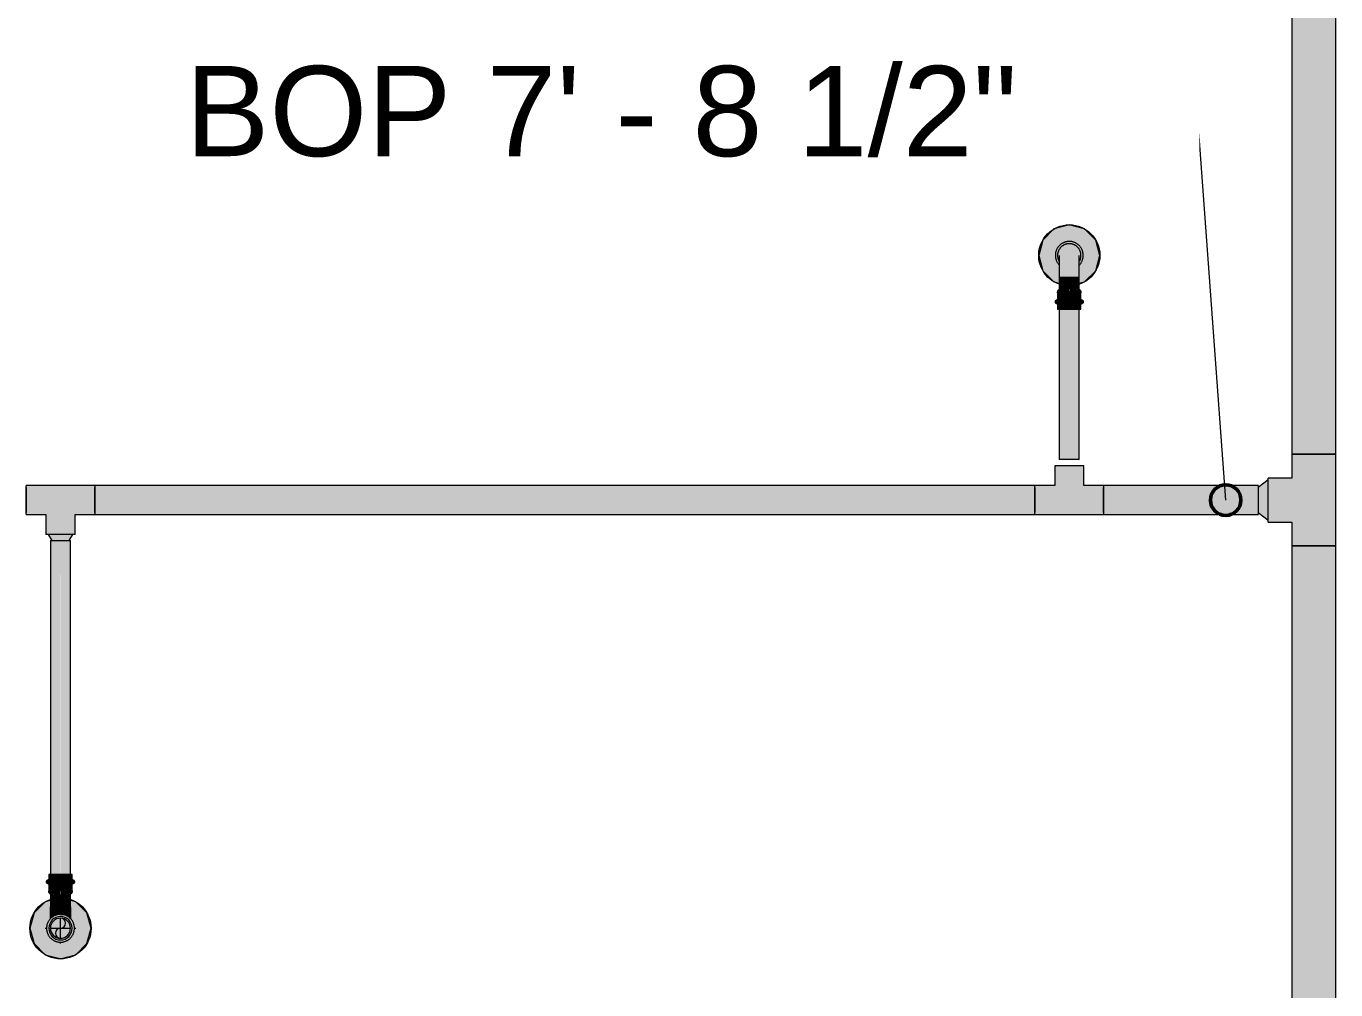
# Model space of a CAD drawing. Header units: inches. Extents: x -3385 to 41, y 7 to 1342.
# Drawn here: x -3092.1 to -3006.4, y 395.7 to 458.7 of the extents above; entities that cross this region are included whole.
import ezdxf

# ---------------------------------------------------------------- set-up
doc = ezdxf.new("R2010")
doc.units = ezdxf.units.IN
doc.header["$MEASUREMENT"] = 0
for name, color, linetype, lineweight in [('A-ANNO-NOTE', 131, 'Continuous', 9), ('G-ANNO-DIMS', 111, 'Continuous', 9), ('P-PIPE', 3, 'Continuous', 9), ('P-PIPE-CNTR', 3, 'Continuous', 9)]:
    doc.layers.add(name, color=color, linetype=linetype, lineweight=lineweight)
doc.styles.add('Arial', font='arial.ttf', dxfattribs={"height": 5.901198})

# ---------------------------------------------------------------- blocks, each defined once
blk = doc.blocks.new('Victaulic-VicPress316-Elbow 90-45deg Style P568_P571 - Standard-V33-LOWER PARKING')
at = {"layer": 'P-PIPE'}
for points in [[(-3090.584, 402.633), (-3089.818, 402.633), (-3089.818, 402.924), (-3090.584, 402.924), (-3090.682, 402.871), (-3090.729, 402.779), (-3090.667, 402.679), (-3090.651, 402.67)], [(-3090.528, 402.924), (-3089.818, 402.924), (-3089.818, 403.263), (-3090.584, 403.263), (-3090.571, 402.924)], [(-3089.163, 402.924), (-3089.051, 402.924), (-3089.051, 403.263), (-3089.818, 403.263), (-3089.818, 402.924), (-3089.193, 402.924)], [(-3089.163, 402.633), (-3089.051, 402.633), (-3088.958, 402.685), (-3088.906, 402.779), (-3088.969, 402.88), (-3089.051, 402.924), (-3089.818, 402.924), (-3089.818, 402.633), (-3089.199, 402.633)], [(-3089.983, 402.182), (-3089.818, 402.182), (-3089.818, 402.633), (-3090.584, 402.633), (-3090.571, 402.182), (-3090.02, 402.182)], [(-3090.475, 401.964), (-3090.447, 401.996), (-3090.341, 401.984), (-3090.278, 401.968), (-3090.24, 401.987), (-3090.042, 401.987), (-3089.932, 401.984), (-3089.818, 401.964), (-3089.818, 402.182), (-3090.584, 402.182), (-3090.571, 402.102), (-3090.476, 401.964)], [(-3089.932, 401.136), (-3089.818, 401.136), (-3089.831, 401.966), (-3089.992, 401.993), (-3090.173, 401.983), (-3090.248, 401.987), (-3090.287, 401.966), (-3090.391, 401.996), (-3090.463, 401.981), (-3090.475, 401.962), (-3090.463, 401.136), (-3089.988, 401.136)], [(-3089.818, 402.182), (-3089.051, 402.182), (-3089.065, 402.633), (-3089.818, 402.633)], [(-3089.16, 401.964), (-3089.099, 402.043), (-3089.063, 402.12), (-3089.063, 402.182), (-3089.818, 402.182), (-3089.805, 401.966), (-3089.643, 401.993), (-3089.462, 401.983), (-3089.387, 401.987), (-3089.348, 401.966), (-3089.225, 401.996), (-3089.175, 401.988), (-3089.161, 401.967)], [(-3089.462, 401.136), (-3089.16, 401.136), (-3089.172, 401.983), (-3089.184, 401.999), (-3089.305, 401.98), (-3089.357, 401.968), (-3089.387, 401.987), (-3089.584, 401.986), (-3089.659, 401.992), (-3089.818, 401.964), (-3089.818, 401.136), (-3089.489, 401.136)], [(-3090.475, 400.368), (-3090.394, 400.442), (-3090.146, 400.594), (-3089.963, 400.641), (-3089.818, 400.655), (-3089.818, 401.136), (-3090.475, 401.136), (-3090.475, 400.4)], [(-3089.16, 400.368), (-3089.17, 401.136), (-3089.818, 401.123), (-3089.818, 400.582), (-3089.466, 400.58), (-3089.198, 400.412), (-3089.17, 400.379)], [(-3089.818, 398.831), (-3089.818, 398.976), (-3090.36, 399.201), (-3090.584, 399.743), (-3090.36, 400.285), (-3089.818, 400.509), (-3089.818, 400.655), (-3089.985, 400.639), (-3090.146, 400.594), (-3090.436, 400.413), (-3090.597, 400.208), (-3090.667, 400.076), (-3090.711, 399.901), (-3090.729, 399.721), (-3090.677, 399.564), (-3090.667, 399.41), (-3090.547, 399.201), (-3090.436, 399.073), (-3090.146, 398.892), (-3089.985, 398.846)], [(-3089.818, 398.976), (-3089.818, 399.085), (-3090.282, 399.278), (-3090.475, 399.743), (-3090.282, 400.208), (-3089.818, 400.4), (-3089.818, 400.509), (-3090.36, 400.285), (-3090.584, 399.743), (-3090.36, 399.201)], [(-3089.489, 398.892), (-3089.199, 399.073), (-3089.038, 399.278), (-3088.969, 399.41), (-3088.924, 399.584), (-3088.906, 399.765), (-3088.958, 399.922), (-3088.969, 400.076), (-3089.088, 400.285), (-3089.199, 400.413), (-3089.489, 400.594), (-3089.818, 400.582), (-3089.818, 400.509), (-3089.276, 400.285), (-3089.051, 399.743), (-3089.276, 399.201), (-3089.818, 398.976), (-3089.818, 398.904)], [(-3089.818, 398.976), (-3089.276, 399.201), (-3089.051, 399.743), (-3089.276, 400.285), (-3089.818, 400.509), (-3089.818, 400.4), (-3089.353, 400.208), (-3089.16, 399.743), (-3089.353, 399.278), (-3089.818, 399.085)]]:
    blk.add_hatch(color=256, dxfattribs=at).paths.add_polyline_path(points, flags=0)
for p, q in [((-3090.584, 403.263), (-3090.584, 402.924)), ((-3089.818, 403.263), (-3090.584, 403.263)), ((-3090.584, 402.924), (-3089.818, 402.924)), ((-3089.051, 403.263), (-3089.818, 403.263)), ((-3089.818, 402.924), (-3089.051, 402.924)), ((-3089.051, 402.924), (-3089.051, 403.263)), ((-3090.584, 402.633), (-3090.584, 402.182)), ((-3090.584, 402.633), (-3089.818, 402.633)), ((-3090.475, 402.027), (-3090.475, 401.136)), ((-3089.818, 402.633), (-3089.051, 402.633)), ((-3089.16, 401.136), (-3089.16, 402.03)), ((-3089.051, 402.182), (-3089.051, 402.633)), ((-3090.474, 399.709), (-3090.475, 399.736))]:
    blk.add_line(p, q, dxfattribs=at)
at = {"layer": 'P-PIPE', "flags": 128}
for points in [[(-3090.584, 402.633), (-3090.59, 402.633), (-3090.596, 402.634), (-3090.601, 402.634), (-3090.607, 402.635), (-3090.613, 402.636), (-3090.619, 402.637), (-3090.624, 402.639), (-3090.63, 402.641), (-3090.635, 402.643), (-3090.641, 402.645), (-3090.646, 402.647), (-3090.651, 402.65), (-3090.656, 402.653), (-3090.661, 402.656), (-3090.666, 402.659), (-3090.671, 402.662), (-3090.676, 402.666), (-3090.68, 402.669), (-3090.684, 402.673), (-3090.688, 402.677), (-3090.692, 402.682), (-3090.696, 402.686), (-3090.7, 402.691), (-3090.703, 402.695), (-3090.707, 402.7), (-3090.71, 402.705), (-3090.712, 402.71), (-3090.715, 402.715), (-3090.717, 402.721), (-3090.72, 402.726), (-3090.722, 402.732), (-3090.723, 402.737), (-3090.725, 402.743), (-3090.726, 402.748), (-3090.727, 402.754), (-3090.728, 402.76), (-3090.729, 402.766), (-3090.729, 402.771), (-3090.73, 402.777), (-3090.73, 402.783), (-3090.729, 402.789), (-3090.729, 402.795), (-3090.728, 402.8), (-3090.727, 402.806), (-3090.726, 402.812), (-3090.724, 402.817), (-3090.723, 402.823), (-3090.721, 402.829), (-3090.719, 402.834), (-3090.716, 402.839), (-3090.714, 402.845), (-3090.711, 402.85), (-3090.708, 402.855), (-3090.705, 402.86), (-3090.702, 402.864), (-3090.698, 402.869), (-3090.694, 402.874), (-3090.691, 402.878), (-3090.687, 402.882), (-3090.682, 402.886), (-3090.678, 402.89), (-3090.673, 402.894), (-3090.669, 402.897), (-3090.664, 402.9), (-3090.659, 402.903), (-3090.654, 402.906), (-3090.649, 402.909), (-3090.644, 402.912), (-3090.638, 402.914), (-3090.633, 402.916), (-3090.627, 402.918), (-3090.622, 402.919), (-3090.616, 402.921), (-3090.61, 402.922), (-3090.605, 402.923), (-3090.599, 402.924), (-3090.593, 402.924), (-3090.587, 402.924), (-3090.584, 402.924)], [(-3089.818, 402.924), (-3089.848, 402.924), (-3089.879, 402.924), (-3089.909, 402.924), (-3089.94, 402.924), (-3089.97, 402.924), (-3090, 402.924), (-3090.029, 402.924), (-3090.059, 402.924), (-3090.088, 402.924), (-3090.116, 402.924), (-3090.144, 402.924), (-3090.172, 402.924), (-3090.198, 402.924), (-3090.225, 402.924), (-3090.25, 402.924), (-3090.275, 402.924), (-3090.3, 402.924), (-3090.323, 402.924), (-3090.346, 402.924), (-3090.367, 402.924), (-3090.388, 402.924), (-3090.408, 402.924), (-3090.427, 402.924), (-3090.445, 402.924), (-3090.463, 402.924), (-3090.479, 402.924), (-3090.494, 402.924), (-3090.507, 402.924), (-3090.52, 402.924), (-3090.532, 402.924), (-3090.543, 402.924), (-3090.552, 402.924), (-3090.56, 402.924), (-3090.567, 402.924), (-3090.573, 402.924), (-3090.578, 402.924), (-3090.581, 402.924), (-3090.583, 402.924), (-3090.584, 402.924), (-3090.584, 402.924)], [(-3090.584, 402.924), (-3090.583, 402.924), (-3090.582, 402.924), (-3090.579, 402.924), (-3090.574, 402.924), (-3090.569, 402.924), (-3090.562, 402.924), (-3090.554, 402.924), (-3090.545, 402.924)], [(-3089.051, 402.924), (-3089.052, 402.924), (-3089.054, 402.924), (-3089.057, 402.924), (-3089.061, 402.924), (-3089.066, 402.924), (-3089.073, 402.924), (-3089.081, 402.924), (-3089.09, 402.924), (-3089.1, 402.924), (-3089.112, 402.924), (-3089.124, 402.924), (-3089.138, 402.924), (-3089.152, 402.924), (-3089.168, 402.924), (-3089.185, 402.924), (-3089.203, 402.924), (-3089.222, 402.924), (-3089.241, 402.924), (-3089.262, 402.924), (-3089.284, 402.924), (-3089.306, 402.924), (-3089.329, 402.924), (-3089.353, 402.924), (-3089.378, 402.924), (-3089.403, 402.924), (-3089.43, 402.924), (-3089.456, 402.924), (-3089.484, 402.924), (-3089.511, 402.924), (-3089.54, 402.924), (-3089.569, 402.924), (-3089.598, 402.924), (-3089.627, 402.924), (-3089.657, 402.924), (-3089.687, 402.924), (-3089.718, 402.924), (-3089.748, 402.924), (-3089.779, 402.924), (-3089.809, 402.924), (-3089.818, 402.924)], [(-3089.093, 402.924), (-3089.083, 402.924), (-3089.075, 402.924), (-3089.068, 402.924), (-3089.062, 402.924), (-3089.058, 402.924), (-3089.054, 402.924), (-3089.052, 402.924), (-3089.051, 402.924), (-3089.051, 402.924)], [(-3089.051, 402.924), (-3089.045, 402.924), (-3089.039, 402.924), (-3089.034, 402.923), (-3089.028, 402.922), (-3089.022, 402.921), (-3089.016, 402.92), (-3089.011, 402.919), (-3089.005, 402.917), (-3089, 402.915), (-3088.994, 402.913), (-3088.989, 402.91), (-3088.984, 402.908), (-3088.979, 402.905), (-3088.974, 402.902), (-3088.969, 402.899), (-3088.964, 402.896), (-3088.96, 402.892), (-3088.955, 402.888), (-3088.951, 402.884), (-3088.947, 402.88), (-3088.943, 402.876), (-3088.939, 402.872), (-3088.935, 402.867), (-3088.932, 402.862), (-3088.929, 402.857), (-3088.926, 402.852), (-3088.923, 402.847), (-3088.92, 402.842), (-3088.918, 402.837), (-3088.915, 402.832), (-3088.913, 402.826), (-3088.912, 402.821), (-3088.91, 402.815), (-3088.909, 402.809), (-3088.908, 402.804), (-3088.907, 402.798), (-3088.906, 402.792), (-3088.906, 402.786), (-3088.906, 402.78), (-3088.906, 402.775), (-3088.906, 402.769), (-3088.906, 402.763), (-3088.907, 402.757), (-3088.908, 402.751), (-3088.909, 402.746), (-3088.911, 402.74), (-3088.912, 402.735), (-3088.914, 402.729), (-3088.916, 402.724), (-3088.919, 402.718), (-3088.921, 402.713), (-3088.924, 402.708), (-3088.927, 402.703), (-3088.93, 402.698), (-3088.933, 402.693), (-3088.937, 402.689), (-3088.941, 402.684), (-3088.945, 402.68), (-3088.949, 402.676), (-3088.953, 402.672), (-3088.957, 402.668), (-3088.962, 402.664), (-3088.966, 402.661), (-3088.971, 402.657), (-3088.976, 402.654), (-3088.981, 402.651), (-3088.986, 402.649), (-3088.992, 402.646), (-3088.997, 402.644), (-3089.002, 402.642), (-3089.008, 402.64), (-3089.013, 402.638), (-3089.019, 402.637), (-3089.025, 402.636), (-3089.031, 402.635), (-3089.036, 402.634), (-3089.042, 402.634), (-3089.048, 402.633), (-3089.051, 402.633)], [(-3090.543, 402.633), (-3090.552, 402.633), (-3090.56, 402.633), (-3090.567, 402.633), (-3090.573, 402.633), (-3090.578, 402.633), (-3090.581, 402.633), (-3090.583, 402.633), (-3090.584, 402.633), (-3090.584, 402.633)], [(-3090.584, 402.633), (-3090.583, 402.633), (-3090.582, 402.633), (-3090.579, 402.633), (-3090.574, 402.633), (-3090.569, 402.633), (-3090.562, 402.633), (-3090.554, 402.633), (-3090.545, 402.633), (-3090.535, 402.633), (-3090.524, 402.633), (-3090.511, 402.633), (-3090.497, 402.633), (-3090.483, 402.633), (-3090.467, 402.633), (-3090.45, 402.633), (-3090.432, 402.633), (-3090.414, 402.633), (-3090.394, 402.633), (-3090.373, 402.633), (-3090.352, 402.633), (-3090.329, 402.633), (-3090.306, 402.633), (-3090.282, 402.633), (-3090.257, 402.633), (-3090.232, 402.633), (-3090.206, 402.633), (-3090.179, 402.633), (-3090.152, 402.633), (-3090.124, 402.633), (-3090.095, 402.633), (-3090.067, 402.633), (-3090.037, 402.633), (-3090.008, 402.633), (-3089.978, 402.633), (-3089.948, 402.633), (-3089.918, 402.633), (-3089.887, 402.633), (-3089.856, 402.633), (-3089.826, 402.633), (-3089.818, 402.633)], [(-3090.475, 401.964), (-3090.484, 401.971), (-3090.492, 401.978), (-3090.5, 401.985), (-3090.508, 401.993), (-3090.515, 402.001), (-3090.522, 402.009), (-3090.529, 402.017), (-3090.535, 402.026), (-3090.541, 402.035), (-3090.547, 402.045), (-3090.552, 402.054), (-3090.557, 402.064), (-3090.562, 402.074), (-3090.566, 402.084), (-3090.57, 402.094), (-3090.573, 402.105), (-3090.576, 402.115), (-3090.578, 402.126), (-3090.58, 402.136), (-3090.582, 402.147), (-3090.583, 402.158), (-3090.584, 402.169), (-3090.584, 402.18), (-3090.584, 402.182)], [(-3089.818, 402.633), (-3089.787, 402.633), (-3089.756, 402.633), (-3089.726, 402.633), (-3089.695, 402.633), (-3089.665, 402.633), (-3089.635, 402.633), (-3089.606, 402.633), (-3089.576, 402.633), (-3089.548, 402.633), (-3089.519, 402.633), (-3089.491, 402.633), (-3089.464, 402.633), (-3089.437, 402.633), (-3089.41, 402.633), (-3089.385, 402.633), (-3089.36, 402.633), (-3089.336, 402.633), (-3089.312, 402.633), (-3089.29, 402.633), (-3089.268, 402.633), (-3089.247, 402.633), (-3089.227, 402.633), (-3089.208, 402.633), (-3089.19, 402.633), (-3089.173, 402.633), (-3089.157, 402.633), (-3089.142, 402.633), (-3089.128, 402.633), (-3089.115, 402.633), (-3089.103, 402.633), (-3089.093, 402.633), (-3089.083, 402.633), (-3089.075, 402.633), (-3089.068, 402.633), (-3089.062, 402.633), (-3089.058, 402.633), (-3089.054, 402.633), (-3089.052, 402.633), (-3089.051, 402.633), (-3089.051, 402.633)], [(-3089.051, 402.182), (-3089.051, 402.171), (-3089.052, 402.16), (-3089.053, 402.149), (-3089.055, 402.138), (-3089.057, 402.128), (-3089.059, 402.117), (-3089.062, 402.106), (-3089.065, 402.096), (-3089.069, 402.086), (-3089.073, 402.076), (-3089.077, 402.066), (-3089.082, 402.056), (-3089.087, 402.046), (-3089.093, 402.037), (-3089.099, 402.028), (-3089.105, 402.019), (-3089.112, 402.01), (-3089.119, 402.002), (-3089.126, 401.994), (-3089.134, 401.986), (-3089.142, 401.979), (-3089.15, 401.972), (-3089.158, 401.965), (-3089.16, 401.964)], [(-3089.051, 402.633), (-3089.052, 402.633), (-3089.054, 402.633), (-3089.057, 402.633), (-3089.061, 402.633), (-3089.066, 402.633), (-3089.073, 402.633), (-3089.081, 402.633), (-3089.09, 402.633)], [(-3090.475, 400.368), (-3090.475, 400.383), (-3090.475, 400.431), (-3090.475, 400.479), (-3090.475, 400.529), (-3090.475, 400.58), (-3090.475, 400.631), (-3090.475, 400.683), (-3090.475, 400.736), (-3090.475, 400.79), (-3090.475, 400.844), (-3090.475, 400.899), (-3090.475, 400.954), (-3090.475, 401.009), (-3090.475, 401.065), (-3090.475, 401.121), (-3090.475, 401.136)], [(-3089.16, 401.136), (-3089.16, 401.08), (-3089.16, 401.024), (-3089.16, 400.969), (-3089.16, 400.914), (-3089.16, 400.859), (-3089.16, 400.805), (-3089.16, 400.751), (-3089.16, 400.698), (-3089.16, 400.645), (-3089.16, 400.593), (-3089.16, 400.542), (-3089.16, 400.493), (-3089.16, 400.444), (-3089.16, 400.396), (-3089.16, 400.368)], [(-3089.818, 400.655), (-3089.854, 400.654), (-3089.89, 400.652), (-3089.927, 400.648), (-3089.963, 400.643), (-3089.999, 400.637), (-3090.034, 400.629), (-3090.07, 400.619), (-3090.104, 400.609), (-3090.139, 400.596), (-3090.173, 400.583), (-3090.206, 400.568), (-3090.239, 400.552), (-3090.271, 400.534), (-3090.302, 400.515), (-3090.333, 400.496), (-3090.362, 400.474), (-3090.391, 400.452), (-3090.419, 400.428), (-3090.446, 400.404), (-3090.472, 400.378), (-3090.497, 400.352), (-3090.52, 400.324), (-3090.543, 400.295), (-3090.565, 400.266), (-3090.585, 400.236), (-3090.604, 400.204), (-3090.622, 400.173), (-3090.638, 400.14), (-3090.654, 400.107), (-3090.668, 400.073), (-3090.68, 400.039), (-3090.691, 400.004), (-3090.701, 399.969), (-3090.709, 399.934), (-3090.716, 399.898), (-3090.722, 399.862), (-3090.726, 399.825), (-3090.728, 399.789), (-3090.73, 399.753), (-3090.729, 399.716), (-3090.727, 399.68), (-3090.724, 399.643), (-3090.719, 399.607), (-3090.713, 399.571), (-3090.706, 399.536), (-3090.697, 399.5), (-3090.686, 399.465), (-3090.675, 399.431), (-3090.661, 399.397), (-3090.647, 399.363), (-3090.631, 399.33), (-3090.614, 399.298), (-3090.595, 399.267), (-3090.576, 399.236), (-3090.555, 399.206), (-3090.533, 399.177), (-3090.51, 399.149), (-3090.485, 399.122), (-3090.46, 399.095), (-3090.434, 399.07), (-3090.406, 399.046), (-3090.378, 399.023), (-3090.349, 399.001), (-3090.319, 398.981), (-3090.288, 398.961), (-3090.256, 398.943), (-3090.224, 398.926), (-3090.191, 398.911), (-3090.157, 398.896), (-3090.123, 398.883), (-3090.088, 398.872), (-3090.053, 398.862), (-3090.018, 398.853), (-3089.982, 398.846), (-3089.946, 398.84), (-3089.91, 398.836), (-3089.874, 398.833), (-3089.837, 398.831), (-3089.818, 398.831)], [(-3089.818, 398.831), (-3089.781, 398.832), (-3089.745, 398.834), (-3089.708, 398.837), (-3089.672, 398.842), (-3089.636, 398.849), (-3089.601, 398.857), (-3089.566, 398.866), (-3089.531, 398.877), (-3089.496, 398.889), (-3089.462, 398.903), (-3089.429, 398.918), (-3089.396, 398.934), (-3089.364, 398.951), (-3089.333, 398.97), (-3089.303, 398.99), (-3089.273, 399.011), (-3089.244, 399.034), (-3089.216, 399.057), (-3089.189, 399.082), (-3089.163, 399.107), (-3089.138, 399.134), (-3089.115, 399.162), (-3089.092, 399.19), (-3089.07, 399.22), (-3089.05, 399.25), (-3089.031, 399.281), (-3089.013, 399.313), (-3088.997, 399.345), (-3088.981, 399.379), (-3088.968, 399.412), (-3088.955, 399.447), (-3088.944, 399.481), (-3088.934, 399.516), (-3088.926, 399.552), (-3088.919, 399.588), (-3088.913, 399.624), (-3088.909, 399.66), (-3088.907, 399.696), (-3088.906, 399.733), (-3088.906, 399.769), (-3088.908, 399.806), (-3088.911, 399.842), (-3088.916, 399.878), (-3088.922, 399.914), (-3088.929, 399.95), (-3088.938, 399.985), (-3088.949, 400.02), (-3088.961, 400.055), (-3088.974, 400.089), (-3088.988, 400.122), (-3089.004, 400.155), (-3089.021, 400.187), (-3089.04, 400.219), (-3089.059, 400.25), (-3089.08, 400.28), (-3089.102, 400.309), (-3089.125, 400.337), (-3089.15, 400.364), (-3089.175, 400.39), (-3089.202, 400.415), (-3089.229, 400.439), (-3089.257, 400.462), (-3089.286, 400.484), (-3089.317, 400.505), (-3089.347, 400.524), (-3089.379, 400.542), (-3089.411, 400.559), (-3089.444, 400.575), (-3089.478, 400.589), (-3089.512, 400.602), (-3089.547, 400.614), (-3089.582, 400.624), (-3089.617, 400.633), (-3089.653, 400.64), (-3089.689, 400.646), (-3089.725, 400.65), (-3089.761, 400.653), (-3089.798, 400.655), (-3089.818, 400.655)], [(-3090.475, 399.743), (-3090.475, 399.744), (-3090.475, 399.747), (-3090.475, 399.753)], [(-3089.16, 399.749), (-3089.16, 399.745), (-3089.16, 399.743), (-3089.16, 399.743)]]:
    blk.add_lwpolyline(points, dxfattribs=at)
at = {"layer": 'P-PIPE'}
for radius, start, end in [(0.767, 90, 270), (0.658, 90, 270), (0.766, 270, 90), (0.657, 270, 90)]:
    blk.add_arc((-3089.818, 399.743), radius, start, end, dxfattribs=at)
blk = doc.blocks.new('Victaulic-VicPress316-Elbow 90-45deg Style P568_P571 - Standard-1236500-LOWER PARKING')
at = {"layer": 'P-PIPE'}
for points in [[(-3024.475, 443.118), (-3024.475, 443.369), (-3024.498, 443.41), (-3024.565, 443.627), (-3024.584, 443.743), (-3024.491, 444.091), (-3024.36, 444.285), (-3024.173, 444.408), (-3024.108, 444.439), (-3023.934, 444.483), (-3023.854, 444.494), (-3023.818, 444.509), (-3023.818, 444.655), (-3023.985, 444.639), (-3024.146, 444.594), (-3024.436, 444.413), (-3024.571, 444.257), (-3024.667, 444.076), (-3024.677, 443.922), (-3024.727, 443.743), (-3024.711, 443.584), (-3024.667, 443.41), (-3024.571, 443.228)], [(-3024.475, 443.369), (-3024.463, 443.863), (-3024.409, 444.024), (-3024.342, 444.136), (-3024.262, 444.224), (-3024.211, 444.267), (-3024.112, 444.328), (-3023.974, 444.379), (-3023.932, 444.39), (-3023.818, 444.4), (-3023.818, 444.509), (-3023.865, 444.49), (-3023.983, 444.478), (-3024.173, 444.408), (-3024.364, 444.278), (-3024.491, 444.091), (-3024.54, 443.962), (-3024.584, 443.743), (-3024.539, 443.52), (-3024.492, 443.393)], [(-3023.932, 442.35), (-3023.818, 442.35), (-3023.818, 444.4), (-3023.932, 444.39), (-3024.042, 444.361), (-3024.211, 444.267), (-3024.24, 444.246), (-3024.321, 444.165), (-3024.387, 444.072), (-3024.45, 443.914), (-3024.465, 443.857), (-3024.475, 443.421), (-3024.465, 442.35), (-3024.042, 442.35)], [(-3023.16, 443.118), (-3023.065, 443.228), (-3022.969, 443.41), (-3022.958, 443.564), (-3022.908, 443.743), (-3022.924, 443.901), (-3022.969, 444.076), (-3023.065, 444.257), (-3023.199, 444.413), (-3023.489, 444.594), (-3023.818, 444.582), (-3023.818, 444.509), (-3023.77, 444.49), (-3023.641, 444.475), (-3023.449, 444.4), (-3023.276, 444.285), (-3023.137, 444.076), (-3023.07, 443.859), (-3023.051, 443.743), (-3023.16, 443.283), (-3023.16, 443.135)], [(-3023.16, 443.37), (-3023.144, 443.395), (-3023.095, 443.524), (-3023.051, 443.743), (-3023.096, 443.965), (-3023.144, 444.093), (-3023.307, 444.308), (-3023.462, 444.408), (-3023.501, 444.431), (-3023.652, 444.478), (-3023.781, 444.494), (-3023.818, 444.494), (-3023.818, 444.4), (-3023.658, 444.378), (-3023.523, 444.328), (-3023.456, 444.289), (-3023.35, 444.202), (-3023.276, 444.111), (-3023.224, 444.019), (-3023.178, 443.888), (-3023.17, 443.857), (-3023.16, 443.395)], [(-3023.2, 442.35), (-3023.16, 442.35), (-3023.17, 443.857), (-3023.2, 443.968), (-3023.248, 444.072), (-3023.314, 444.165), (-3023.395, 444.246), (-3023.489, 444.312), (-3023.593, 444.361), (-3023.703, 444.39), (-3023.818, 444.39), (-3023.818, 442.35), (-3023.248, 442.35)], [(-3024.451, 441.487), (-3024.331, 441.505), (-3024.278, 441.517), (-3024.248, 441.498), (-3024.052, 441.499), (-3023.976, 441.494), (-3023.818, 441.522), (-3023.818, 442.35), (-3024.475, 442.35), (-3024.463, 441.503), (-3024.454, 441.487)], [(-3023.244, 441.49), (-3023.172, 441.504), (-3023.16, 441.522), (-3023.172, 442.35), (-3023.818, 442.35), (-3023.805, 441.519), (-3023.643, 441.493), (-3023.462, 441.503), (-3023.387, 441.498), (-3023.337, 441.516), (-3023.248, 441.49)], [(-3024.36, 440.852), (-3023.818, 440.852), (-3023.818, 441.304), (-3024.584, 441.304), (-3024.571, 440.852), (-3024.416, 440.852)], [(-3024.063, 441.304), (-3023.818, 441.304), (-3023.831, 441.519), (-3023.992, 441.493), (-3024.173, 441.503), (-3024.248, 441.498), (-3024.287, 441.52), (-3024.41, 441.49), (-3024.46, 441.498), (-3024.476, 441.521), (-3024.536, 441.443), (-3024.572, 441.366), (-3024.572, 441.304), (-3024.089, 441.304)], [(-3023.615, 441.304), (-3023.051, 441.304), (-3023.065, 441.383), (-3023.161, 441.519), (-3023.2, 441.49), (-3023.294, 441.502), (-3023.357, 441.517), (-3023.395, 441.499), (-3023.593, 441.498), (-3023.703, 441.502), (-3023.818, 441.522), (-3023.818, 441.304), (-3023.652, 441.304)], [(-3023.163, 440.852), (-3023.051, 440.852), (-3023.065, 441.304), (-3023.818, 441.304), (-3023.818, 440.852), (-3023.193, 440.852)], [(-3023.952, 440.561), (-3023.818, 440.561), (-3023.818, 440.852), (-3024.584, 440.852), (-3024.677, 440.8), (-3024.729, 440.707), (-3024.667, 440.606), (-3024.584, 440.561), (-3023.953, 440.561)], [(-3024.146, 440.223), (-3023.818, 440.223), (-3023.818, 440.561), (-3024.584, 440.561), (-3024.584, 440.223), (-3024.224, 440.223)], [(-3023.346, 440.561), (-3023.051, 440.561), (-3022.953, 440.615), (-3022.906, 440.707), (-3022.969, 440.806), (-3023.051, 440.852), (-3023.818, 440.852), (-3023.818, 440.561), (-3023.366, 440.561)], [(-3023.489, 440.223), (-3023.051, 440.223), (-3023.065, 440.561), (-3023.818, 440.561), (-3023.818, 440.223), (-3023.547, 440.223)]]:
    blk.add_hatch(color=256, dxfattribs=at).paths.add_polyline_path(points, flags=0)
for p, q in [((-3024.475, 442.35), (-3024.475, 441.456)), ((-3023.16, 441.459), (-3023.16, 442.35)), ((-3024.584, 441.304), (-3024.584, 440.852)), ((-3023.051, 440.852), (-3023.051, 441.304)), ((-3023.818, 440.852), (-3024.584, 440.852)), ((-3024.584, 440.561), (-3024.584, 440.223)), ((-3023.818, 440.561), (-3024.584, 440.561)), ((-3023.051, 440.852), (-3023.818, 440.852)), ((-3023.051, 440.561), (-3023.818, 440.561)), ((-3023.051, 440.223), (-3023.051, 440.561)), ((-3024.584, 440.223), (-3023.818, 440.223)), ((-3023.818, 440.223), (-3023.051, 440.223))]:
    blk.add_line(p, q, dxfattribs=at)
at = {"layer": 'P-PIPE', "flags": 128}
for points in [[(-3023.818, 444.655), (-3023.854, 444.654), (-3023.89, 444.652), (-3023.927, 444.648), (-3023.963, 444.643), (-3023.999, 444.637), (-3024.034, 444.629), (-3024.07, 444.619), (-3024.104, 444.609), (-3024.139, 444.596), (-3024.173, 444.583), (-3024.206, 444.568), (-3024.239, 444.552), (-3024.271, 444.534), (-3024.302, 444.515), (-3024.333, 444.496), (-3024.362, 444.474), (-3024.391, 444.452), (-3024.419, 444.428), (-3024.446, 444.404), (-3024.472, 444.378), (-3024.497, 444.352), (-3024.52, 444.324), (-3024.543, 444.295), (-3024.565, 444.266), (-3024.585, 444.236), (-3024.604, 444.204), (-3024.622, 444.173), (-3024.638, 444.14), (-3024.654, 444.107), (-3024.668, 444.073), (-3024.68, 444.039), (-3024.691, 444.004), (-3024.701, 443.969), (-3024.709, 443.934), (-3024.716, 443.898), (-3024.722, 443.862), (-3024.726, 443.825), (-3024.728, 443.789), (-3024.73, 443.753), (-3024.729, 443.716), (-3024.727, 443.68), (-3024.724, 443.643), (-3024.719, 443.607), (-3024.713, 443.571), (-3024.706, 443.536), (-3024.697, 443.5), (-3024.686, 443.465), (-3024.675, 443.431), (-3024.661, 443.397), (-3024.647, 443.363), (-3024.631, 443.33), (-3024.614, 443.298), (-3024.595, 443.267), (-3024.576, 443.236), (-3024.555, 443.206), (-3024.533, 443.177), (-3024.51, 443.149), (-3024.485, 443.122)], [(-3023.818, 444.509), (-3023.848, 444.509), (-3023.879, 444.507), (-3023.909, 444.504), (-3023.94, 444.5), (-3023.97, 444.494), (-3024, 444.487), (-3024.029, 444.479), (-3024.059, 444.47), (-3024.088, 444.46), (-3024.116, 444.449), (-3024.144, 444.436), (-3024.172, 444.423), (-3024.198, 444.408), (-3024.225, 444.392), (-3024.25, 444.375), (-3024.275, 444.358), (-3024.3, 444.339), (-3024.323, 444.319), (-3024.346, 444.298), (-3024.367, 444.277), (-3024.388, 444.254), (-3024.408, 444.231), (-3024.427, 444.207), (-3024.445, 444.182), (-3024.463, 444.157), (-3024.479, 444.131), (-3024.494, 444.104), (-3024.507, 444.077), (-3024.52, 444.049), (-3024.532, 444.021), (-3024.543, 443.992), (-3024.552, 443.963), (-3024.56, 443.933), (-3024.567, 443.903), (-3024.573, 443.873), (-3024.578, 443.843), (-3024.581, 443.812), (-3024.583, 443.782), (-3024.584, 443.751), (-3024.584, 443.72), (-3024.582, 443.69), (-3024.58, 443.659), (-3024.576, 443.629), (-3024.57, 443.599), (-3024.564, 443.569), (-3024.556, 443.539), (-3024.548, 443.51), (-3024.538, 443.481), (-3024.527, 443.452), (-3024.515, 443.424), (-3024.501, 443.396), (-3024.487, 443.369), (-3024.475, 443.349)], [(-3023.16, 443.111), (-3023.138, 443.134), (-3023.115, 443.162), (-3023.092, 443.19), (-3023.07, 443.22), (-3023.05, 443.25), (-3023.031, 443.281), (-3023.013, 443.313), (-3022.997, 443.345), (-3022.981, 443.379), (-3022.968, 443.412), (-3022.955, 443.447), (-3022.944, 443.481), (-3022.934, 443.516), (-3022.926, 443.552), (-3022.919, 443.588), (-3022.913, 443.624), (-3022.909, 443.66), (-3022.907, 443.696), (-3022.906, 443.733), (-3022.906, 443.769), (-3022.908, 443.806), (-3022.911, 443.842), (-3022.916, 443.878), (-3022.922, 443.914), (-3022.929, 443.95), (-3022.938, 443.985), (-3022.949, 444.02), (-3022.961, 444.055), (-3022.974, 444.089), (-3022.988, 444.122), (-3023.004, 444.155), (-3023.021, 444.187), (-3023.04, 444.219), (-3023.059, 444.25), (-3023.08, 444.28), (-3023.102, 444.309), (-3023.125, 444.337), (-3023.15, 444.364), (-3023.175, 444.39), (-3023.202, 444.415), (-3023.229, 444.439), (-3023.257, 444.462), (-3023.286, 444.484), (-3023.317, 444.505), (-3023.347, 444.524), (-3023.379, 444.542), (-3023.411, 444.559), (-3023.444, 444.575), (-3023.478, 444.589), (-3023.512, 444.602), (-3023.547, 444.614), (-3023.582, 444.624), (-3023.617, 444.633), (-3023.653, 444.64), (-3023.689, 444.646), (-3023.725, 444.65), (-3023.761, 444.653), (-3023.798, 444.655), (-3023.818, 444.655)], [(-3023.157, 443.355), (-3023.142, 443.382), (-3023.128, 443.409), (-3023.115, 443.437), (-3023.103, 443.465), (-3023.093, 443.494), (-3023.083, 443.523), (-3023.075, 443.553), (-3023.068, 443.582), (-3023.062, 443.613), (-3023.058, 443.643), (-3023.054, 443.673), (-3023.052, 443.704), (-3023.051, 443.735), (-3023.051, 443.765), (-3023.053, 443.796), (-3023.056, 443.826), (-3023.06, 443.857), (-3023.065, 443.887), (-3023.071, 443.917), (-3023.079, 443.947), (-3023.087, 443.976), (-3023.097, 444.005), (-3023.108, 444.034), (-3023.121, 444.062), (-3023.134, 444.089), (-3023.148, 444.116), (-3023.164, 444.143), (-3023.18, 444.169), (-3023.198, 444.194), (-3023.216, 444.218), (-3023.236, 444.242), (-3023.256, 444.265), (-3023.278, 444.287), (-3023.3, 444.308), (-3023.323, 444.328), (-3023.347, 444.348), (-3023.371, 444.366), (-3023.396, 444.383), (-3023.422, 444.4), (-3023.449, 444.415), (-3023.476, 444.429), (-3023.504, 444.442), (-3023.532, 444.454), (-3023.561, 444.465), (-3023.59, 444.475), (-3023.619, 444.483), (-3023.649, 444.491), (-3023.679, 444.497), (-3023.709, 444.502), (-3023.74, 444.505), (-3023.77, 444.508), (-3023.801, 444.509), (-3023.818, 444.509)], [(-3024.475, 443.743), (-3024.475, 443.742), (-3024.475, 443.738), (-3024.475, 443.733), (-3024.475, 443.725), (-3024.475, 443.715), (-3024.475, 443.703), (-3024.475, 443.689), (-3024.475, 443.672), (-3024.475, 443.654), (-3024.475, 443.633), (-3024.475, 443.61), (-3024.475, 443.585), (-3024.475, 443.559), (-3024.475, 443.53), (-3024.475, 443.499), (-3024.475, 443.467), (-3024.475, 443.433), (-3024.475, 443.397), (-3024.475, 443.359), (-3024.475, 443.32), (-3024.475, 443.28), (-3024.475, 443.237), (-3024.475, 443.194), (-3024.475, 443.149), (-3024.475, 443.102), (-3024.475, 443.055), (-3024.475, 443.006), (-3024.475, 442.957), (-3024.475, 442.906), (-3024.475, 442.855), (-3024.475, 442.802), (-3024.475, 442.749), (-3024.475, 442.696), (-3024.475, 442.641), (-3024.475, 442.587), (-3024.475, 442.531), (-3024.475, 442.476), (-3024.475, 442.421), (-3024.475, 442.365), (-3024.475, 442.35)], [(-3023.16, 442.35), (-3023.16, 442.406), (-3023.16, 442.461), (-3023.16, 442.517), (-3023.16, 442.572), (-3023.16, 442.627), (-3023.16, 442.681), (-3023.16, 442.735), (-3023.16, 442.788), (-3023.16, 442.841), (-3023.16, 442.892), (-3023.16, 442.943), (-3023.16, 442.993), (-3023.16, 443.042), (-3023.16, 443.09), (-3023.16, 443.136), (-3023.16, 443.182), (-3023.16, 443.226), (-3023.16, 443.268), (-3023.16, 443.309), (-3023.16, 443.349), (-3023.16, 443.387), (-3023.16, 443.423), (-3023.16, 443.458), (-3023.16, 443.491), (-3023.16, 443.522), (-3023.16, 443.551), (-3023.16, 443.578), (-3023.16, 443.604), (-3023.16, 443.627), (-3023.16, 443.648), (-3023.16, 443.667), (-3023.16, 443.684), (-3023.16, 443.699), (-3023.16, 443.712), (-3023.16, 443.723), (-3023.16, 443.731), (-3023.16, 443.737), (-3023.16, 443.741), (-3023.16, 443.743), (-3023.16, 443.743)], [(-3024.584, 441.304), (-3024.584, 441.315), (-3024.583, 441.326), (-3024.582, 441.336), (-3024.581, 441.347), (-3024.579, 441.358), (-3024.576, 441.369), (-3024.573, 441.379), (-3024.57, 441.39), (-3024.567, 441.4), (-3024.563, 441.41), (-3024.558, 441.42), (-3024.553, 441.43), (-3024.548, 441.439), (-3024.542, 441.449), (-3024.536, 441.458), (-3024.53, 441.467), (-3024.523, 441.475), (-3024.516, 441.483), (-3024.509, 441.492), (-3024.501, 441.499), (-3024.493, 441.507), (-3024.485, 441.514), (-3024.477, 441.521), (-3024.475, 441.522)], [(-3023.16, 441.522), (-3023.151, 441.515), (-3023.143, 441.508), (-3023.135, 441.501), (-3023.127, 441.493), (-3023.12, 441.485), (-3023.113, 441.477), (-3023.106, 441.468), (-3023.1, 441.459), (-3023.094, 441.45), (-3023.088, 441.441), (-3023.083, 441.431), (-3023.078, 441.422), (-3023.073, 441.412), (-3023.069, 441.402), (-3023.066, 441.391), (-3023.062, 441.381), (-3023.059, 441.371), (-3023.057, 441.36), (-3023.055, 441.349), (-3023.053, 441.338), (-3023.052, 441.328), (-3023.051, 441.317), (-3023.051, 441.306), (-3023.051, 441.304)], [(-3024.584, 440.561), (-3024.59, 440.561), (-3024.596, 440.562), (-3024.601, 440.562), (-3024.607, 440.563), (-3024.613, 440.564), (-3024.619, 440.565), (-3024.624, 440.567), (-3024.63, 440.569), (-3024.635, 440.571), (-3024.641, 440.573), (-3024.646, 440.575), (-3024.651, 440.578), (-3024.656, 440.581), (-3024.661, 440.584), (-3024.666, 440.587), (-3024.671, 440.59), (-3024.676, 440.594), (-3024.68, 440.597), (-3024.684, 440.601), (-3024.688, 440.605), (-3024.692, 440.61), (-3024.696, 440.614), (-3024.7, 440.619), (-3024.703, 440.623), (-3024.707, 440.628), (-3024.71, 440.633), (-3024.712, 440.638), (-3024.715, 440.643), (-3024.717, 440.649), (-3024.72, 440.654), (-3024.722, 440.66), (-3024.723, 440.665), (-3024.725, 440.671), (-3024.726, 440.676), (-3024.727, 440.682), (-3024.728, 440.688), (-3024.729, 440.694), (-3024.729, 440.699), (-3024.73, 440.705), (-3024.73, 440.711), (-3024.729, 440.717), (-3024.729, 440.723), (-3024.728, 440.728), (-3024.727, 440.734), (-3024.726, 440.74), (-3024.724, 440.745), (-3024.723, 440.751), (-3024.721, 440.757), (-3024.719, 440.762), (-3024.716, 440.767), (-3024.714, 440.773), (-3024.711, 440.778), (-3024.708, 440.783), (-3024.705, 440.788), (-3024.702, 440.792), (-3024.698, 440.797), (-3024.694, 440.802), (-3024.691, 440.806), (-3024.687, 440.81), (-3024.682, 440.814), (-3024.678, 440.818), (-3024.673, 440.822), (-3024.669, 440.825), (-3024.664, 440.828), (-3024.659, 440.831), (-3024.654, 440.834), (-3024.649, 440.837), (-3024.644, 440.84), (-3024.638, 440.842), (-3024.633, 440.844), (-3024.627, 440.846), (-3024.622, 440.847), (-3024.616, 440.849), (-3024.61, 440.85), (-3024.605, 440.851), (-3024.599, 440.852), (-3024.593, 440.852), (-3024.587, 440.852), (-3024.584, 440.852)], [(-3023.818, 440.852), (-3023.848, 440.852), (-3023.879, 440.852), (-3023.909, 440.852), (-3023.94, 440.852), (-3023.97, 440.852), (-3024, 440.852), (-3024.029, 440.852), (-3024.059, 440.852), (-3024.088, 440.852), (-3024.116, 440.852), (-3024.144, 440.852), (-3024.172, 440.852), (-3024.198, 440.852), (-3024.225, 440.852), (-3024.25, 440.852), (-3024.275, 440.852), (-3024.3, 440.852), (-3024.323, 440.852), (-3024.346, 440.852), (-3024.367, 440.852), (-3024.388, 440.852), (-3024.408, 440.852), (-3024.427, 440.852), (-3024.445, 440.852), (-3024.463, 440.852), (-3024.479, 440.852), (-3024.494, 440.852), (-3024.507, 440.852), (-3024.52, 440.852), (-3024.532, 440.852), (-3024.543, 440.852), (-3024.552, 440.852), (-3024.56, 440.852), (-3024.567, 440.852), (-3024.573, 440.852), (-3024.578, 440.852), (-3024.581, 440.852), (-3024.583, 440.852), (-3024.584, 440.852), (-3024.584, 440.852)], [(-3024.584, 440.852), (-3024.583, 440.852), (-3024.582, 440.852), (-3024.579, 440.852), (-3024.574, 440.852), (-3024.569, 440.852), (-3024.562, 440.852), (-3024.554, 440.852), (-3024.545, 440.852)], [(-3024.543, 440.561), (-3024.552, 440.561), (-3024.56, 440.561), (-3024.567, 440.561), (-3024.573, 440.561), (-3024.578, 440.561), (-3024.581, 440.561), (-3024.583, 440.561), (-3024.584, 440.561), (-3024.584, 440.561)], [(-3024.584, 440.561), (-3024.583, 440.561), (-3024.582, 440.561), (-3024.579, 440.561), (-3024.574, 440.561), (-3024.569, 440.561), (-3024.562, 440.561), (-3024.554, 440.561), (-3024.545, 440.561), (-3024.535, 440.561), (-3024.524, 440.561), (-3024.511, 440.561), (-3024.497, 440.561), (-3024.483, 440.561), (-3024.467, 440.561), (-3024.45, 440.561), (-3024.432, 440.561), (-3024.414, 440.561), (-3024.394, 440.561), (-3024.373, 440.561), (-3024.352, 440.561), (-3024.329, 440.561), (-3024.306, 440.561), (-3024.282, 440.561), (-3024.257, 440.561), (-3024.232, 440.561), (-3024.206, 440.561), (-3024.179, 440.561), (-3024.152, 440.561), (-3024.124, 440.561), (-3024.095, 440.561), (-3024.067, 440.561), (-3024.037, 440.561), (-3024.008, 440.561), (-3023.978, 440.561), (-3023.948, 440.561), (-3023.918, 440.561), (-3023.887, 440.561), (-3023.856, 440.561), (-3023.826, 440.561), (-3023.818, 440.561)], [(-3023.051, 440.852), (-3023.052, 440.852), (-3023.054, 440.852), (-3023.057, 440.852), (-3023.061, 440.852), (-3023.066, 440.852), (-3023.073, 440.852), (-3023.081, 440.852), (-3023.09, 440.852), (-3023.1, 440.852), (-3023.112, 440.852), (-3023.124, 440.852), (-3023.138, 440.852), (-3023.152, 440.852), (-3023.168, 440.852), (-3023.185, 440.852), (-3023.203, 440.852), (-3023.222, 440.852), (-3023.241, 440.852), (-3023.262, 440.852), (-3023.284, 440.852), (-3023.306, 440.852), (-3023.329, 440.852), (-3023.353, 440.852), (-3023.378, 440.852), (-3023.403, 440.852), (-3023.43, 440.852), (-3023.456, 440.852), (-3023.484, 440.852), (-3023.511, 440.852), (-3023.54, 440.852), (-3023.569, 440.852), (-3023.598, 440.852), (-3023.627, 440.852), (-3023.657, 440.852), (-3023.687, 440.852), (-3023.718, 440.852), (-3023.748, 440.852), (-3023.779, 440.852), (-3023.809, 440.852), (-3023.818, 440.852)], [(-3023.818, 440.561), (-3023.787, 440.561), (-3023.756, 440.561), (-3023.726, 440.561), (-3023.695, 440.561), (-3023.665, 440.561), (-3023.635, 440.561), (-3023.606, 440.561), (-3023.576, 440.561), (-3023.548, 440.561), (-3023.519, 440.561), (-3023.491, 440.561), (-3023.464, 440.561), (-3023.437, 440.561), (-3023.41, 440.561), (-3023.385, 440.561), (-3023.36, 440.561), (-3023.336, 440.561), (-3023.312, 440.561), (-3023.29, 440.561), (-3023.268, 440.561), (-3023.247, 440.561), (-3023.227, 440.561), (-3023.208, 440.561), (-3023.19, 440.561), (-3023.173, 440.561), (-3023.157, 440.561), (-3023.142, 440.561), (-3023.128, 440.561), (-3023.115, 440.561), (-3023.103, 440.561), (-3023.093, 440.561), (-3023.083, 440.561), (-3023.075, 440.561), (-3023.068, 440.561), (-3023.062, 440.561), (-3023.058, 440.561), (-3023.054, 440.561), (-3023.052, 440.561), (-3023.051, 440.561), (-3023.051, 440.561)], [(-3023.093, 440.852), (-3023.083, 440.852), (-3023.075, 440.852), (-3023.068, 440.852), (-3023.062, 440.852), (-3023.058, 440.852), (-3023.054, 440.852), (-3023.052, 440.852), (-3023.051, 440.852), (-3023.051, 440.852)], [(-3023.051, 440.561), (-3023.052, 440.561), (-3023.054, 440.561), (-3023.057, 440.561), (-3023.061, 440.561), (-3023.066, 440.561), (-3023.073, 440.561), (-3023.081, 440.561), (-3023.09, 440.561)], [(-3023.051, 440.852), (-3023.045, 440.852), (-3023.039, 440.852), (-3023.034, 440.851), (-3023.028, 440.85), (-3023.022, 440.849), (-3023.016, 440.848), (-3023.011, 440.847), (-3023.005, 440.845), (-3023, 440.843), (-3022.994, 440.841), (-3022.989, 440.838), (-3022.984, 440.836), (-3022.979, 440.833), (-3022.974, 440.83), (-3022.969, 440.827), (-3022.964, 440.824), (-3022.96, 440.82), (-3022.955, 440.816), (-3022.951, 440.812), (-3022.947, 440.808), (-3022.943, 440.804), (-3022.939, 440.8), (-3022.935, 440.795), (-3022.932, 440.79), (-3022.929, 440.785), (-3022.926, 440.78), (-3022.923, 440.775), (-3022.92, 440.77), (-3022.918, 440.765), (-3022.915, 440.76), (-3022.913, 440.754), (-3022.912, 440.749), (-3022.91, 440.743), (-3022.909, 440.737), (-3022.908, 440.732), (-3022.907, 440.726), (-3022.906, 440.72), (-3022.906, 440.714), (-3022.906, 440.708), (-3022.906, 440.703), (-3022.906, 440.697), (-3022.906, 440.691), (-3022.907, 440.685), (-3022.908, 440.679), (-3022.909, 440.674), (-3022.911, 440.668), (-3022.912, 440.663), (-3022.914, 440.657), (-3022.916, 440.652), (-3022.919, 440.646), (-3022.921, 440.641), (-3022.924, 440.636), (-3022.927, 440.631), (-3022.93, 440.626), (-3022.933, 440.621), (-3022.937, 440.617), (-3022.941, 440.612), (-3022.945, 440.608), (-3022.949, 440.604), (-3022.953, 440.6), (-3022.957, 440.596), (-3022.962, 440.592), (-3022.966, 440.589), (-3022.971, 440.585), (-3022.976, 440.582), (-3022.981, 440.579), (-3022.986, 440.577), (-3022.992, 440.574), (-3022.997, 440.572), (-3023.002, 440.57), (-3023.008, 440.568), (-3023.013, 440.566), (-3023.019, 440.565), (-3023.025, 440.564), (-3023.031, 440.563), (-3023.036, 440.562), (-3023.042, 440.562), (-3023.048, 440.561), (-3023.051, 440.561)]]:
    blk.add_lwpolyline(points, dxfattribs=at)

msp = doc.modelspace()

# ---------------------------------------------------------------- hatches: boundary and pattern name
at = {"layer": 'A-ANNO-NOTE'}
for points in [[(-3023.818, 441.743), (-3022.818, 442.011), (-3022.086, 442.743), (-3021.818, 443.743), (-3022.086, 444.743), (-3022.818, 445.475), (-3023.818, 445.743), (-3024.818, 445.475), (-3025.55, 444.743), (-3025.818, 443.743), (-3025.55, 442.743), (-3024.818, 442.011)], [(-3089.818, 397.743), (-3088.818, 398.011), (-3088.086, 398.743), (-3087.818, 399.743), (-3088.086, 400.743), (-3088.818, 401.475), (-3089.818, 401.743), (-3090.818, 401.475), (-3091.55, 400.743), (-3091.818, 399.743), (-3091.55, 398.743), (-3090.818, 398.011), (-3089.948, 397.778)]]:
    msp.add_hatch(color=256, dxfattribs=at).paths.add_polyline_path(points, flags=0)
h = msp.add_hatch(color=256, dxfattribs=at)
edge = h.paths.add_edge_path(flags=0)
edge.add_arc((-3023.818, 443.743), 2, 0, 360)
h = msp.add_hatch(color=256, dxfattribs=at)
edge = h.paths.add_edge_path(flags=0)
edge.add_arc((-3089.818, 399.743), 2, 0, 360)
at = {"layer": 'P-PIPE'}
for points in [[(-3009.062, 430.735), (-3007.818, 430.735), (-3007.818, 536.751), (-3009.255, 536.751), (-3009.25, 430.735), (-3009.103, 430.735)], [(-3007.818, 430.735), (-3006.38, 430.735), (-3006.385, 536.751), (-3007.818, 536.751), (-3007.818, 439.014)], [(-3024.475, 430.393), (-3023.818, 430.393), (-3023.818, 440.223), (-3024.475, 440.223), (-3024.475, 439.014)], [(-3023.16, 430.393), (-3023.163, 440.223), (-3023.818, 440.223), (-3023.818, 430.393), (-3023.182, 430.393)], [(-3007.099, 424.751), (-3006.381, 424.751), (-3006.381, 430.735), (-3009.255, 430.735), (-3009.25, 429.175), (-3007.818, 427.743), (-3009.255, 426.306), (-3009.255, 424.751), (-3007.446, 424.751)], [(-3092.062, 426.792), (-3090.768, 426.792), (-3089.818, 427.743), (-3088.867, 426.792), (-3087.573, 426.792), (-3087.573, 428.694), (-3092.062, 428.694), (-3092.062, 426.824)], [(-3083.417, 427.743), (-3026.062, 427.743), (-3026.062, 428.693), (-3087.573, 428.693), (-3087.573, 427.743)], [(-3026.062, 426.792), (-3021.573, 426.792), (-3021.573, 428.694), (-3022.867, 428.694), (-3023.818, 427.743), (-3024.768, 428.694), (-3026.062, 428.694), (-3026.062, 426.824)], [(-3021.573, 427.743), (-3011.466, 427.743), (-3011.466, 428.693), (-3021.573, 428.693), (-3021.573, 427.743)], [(-3010.81, 426.43), (-3010.81, 429.055), (-3011.466, 428.555), (-3011.453, 426.92), (-3010.845, 426.457)], [(-3009.337, 426.306), (-3009.255, 426.306), (-3007.818, 427.743), (-3009.255, 429.18), (-3010.81, 429.18), (-3010.81, 426.306)], [(-3083.417, 426.793), (-3026.062, 426.793), (-3026.062, 427.743), (-3087.573, 427.743), (-3087.573, 426.793)], [(-3021.573, 426.793), (-3011.466, 426.793), (-3011.466, 427.743), (-3021.573, 427.743), (-3021.573, 426.824)], [(-3090.325, 425.092), (-3089.248, 425.104), (-3089.005, 425.499), (-3090.63, 425.499), (-3090.38, 425.092)], [(-3090.36, 403.263), (-3089.818, 403.263), (-3089.818, 425.092), (-3090.475, 425.092), (-3090.472, 403.263), (-3090.382, 403.263)], [(-3089.353, 403.263), (-3089.16, 403.263), (-3089.16, 425.092), (-3089.818, 425.092), (-3089.809, 403.263), (-3089.395, 403.263)], [(-3008.19, 310.735), (-3007.818, 310.735), (-3007.818, 424.751), (-3009.255, 424.751), (-3009.25, 310.735), (-3008.19, 310.735)], [(-3007.818, 310.735), (-3006.38, 310.735), (-3006.38, 424.751), (-3007.818, 424.751), (-3007.818, 315.305)], [(-3089.818, 399.085), (-3089.353, 399.278), (-3089.163, 399.751), (-3089.353, 400.208), (-3089.825, 400.397), (-3090.282, 400.208), (-3090.472, 399.735), (-3090.282, 399.278), (-3089.825, 399.089)]]:
    msp.add_hatch(color=256, dxfattribs=at).paths.add_polyline_path(points, flags=0)
h = msp.add_hatch(color=256, dxfattribs=at)
h.paths.add_polyline_path([(-3022.901, 428.659), (-3022.867, 428.694), (-3022.867, 429.987), (-3022.901, 429.987), (-3022.901, 428.661)], flags=0)
h.paths.add_polyline_path([(-3024.734, 429.987), (-3024.768, 429.987), (-3024.768, 428.694), (-3024.734, 428.661)], flags=0)
h.paths.add_polyline_path([(-3023.818, 427.743), (-3022.901, 428.659), (-3022.901, 429.987), (-3024.734, 429.987), (-3024.734, 428.659), (-3024, 427.925)], flags=0)
h = msp.add_hatch(color=256, dxfattribs=at)
h.paths.add_polyline_path([(-3090.736, 425.499), (-3090.734, 425.499), (-3090.736, 426.824), (-3090.768, 426.792), (-3090.768, 425.499)], flags=0)
h.paths.add_polyline_path([(-3088.901, 425.499), (-3088.867, 425.499), (-3088.867, 426.792), (-3088.901, 426.824)], flags=0)
h.paths.add_polyline_path([(-3089.635, 425.499), (-3088.901, 425.499), (-3088.901, 426.827), (-3089.818, 427.743), (-3090.734, 426.827), (-3090.734, 425.499), (-3089.818, 425.499)], flags=0)

# ---------------------------------------------------------------- linework, layer by layer
at = {"layer": 'A-ANNO-NOTE'}
for p, q in [((-3023.818, 445.743), (-3024.818, 445.475)), ((-3022.818, 445.475), (-3023.818, 445.743)), ((-3025.55, 444.743), (-3025.818, 443.743)), ((-3024.818, 445.475), (-3025.55, 444.743)), ((-3022.086, 444.743), (-3022.818, 445.475)), ((-3021.818, 443.743), (-3022.086, 444.743)), ((-3025.818, 443.743), (-3025.55, 442.743)), ((-3022.086, 442.743), (-3021.818, 443.743)), ((-3025.55, 442.743), (-3024.818, 442.011)), ((-3022.818, 442.011), (-3022.086, 442.743)), ((-3024.818, 442.011), (-3023.818, 441.743)), ((-3023.818, 441.743), (-3022.818, 442.011)), ((-3090.818, 401.475), (-3091.55, 400.743)), ((-3089.818, 401.743), (-3090.818, 401.475)), ((-3088.818, 401.475), (-3089.818, 401.743)), ((-3088.086, 400.743), (-3088.818, 401.475)), ((-3091.55, 400.743), (-3091.818, 399.743)), ((-3087.818, 399.743), (-3088.086, 400.743)), ((-3091.818, 399.743), (-3091.55, 398.743)), ((-3088.086, 398.743), (-3087.818, 399.743)), ((-3091.55, 398.743), (-3090.818, 398.011)), ((-3088.818, 398.011), (-3088.086, 398.743)), ((-3090.818, 398.011), (-3089.948, 397.778)), ((-3089.948, 397.778), (-3089.818, 397.743)), ((-3089.818, 397.743), (-3088.818, 398.011))]:
    msp.add_line(p, q, dxfattribs=at)
for centre in [(-3023.818, 443.743), (-3089.818, 399.743)]:
    msp.add_circle(centre, 2, dxfattribs=at)
at = {"layer": 'G-ANNO-DIMS'}
for p, q in [((-3015.451, 453.328), (-3026.09, 453.328)), ((-3013.585, 427.743), (-3015.451, 453.328))]:
    msp.add_line(p, q, dxfattribs=at)
at = {"layer": 'G-ANNO-DIMS', "lineweight": 50}
msp.add_circle((-3013.585, 427.743), 1, dxfattribs=at)
at = {"layer": 'P-PIPE'}
for p, q in [((-3009.255, 536.751), (-3009.255, 430.735)), ((-3006.38, 430.735), (-3006.38, 536.751)), ((-3024.475, 440.223), (-3024.475, 430.393)), ((-3023.16, 430.393), (-3023.16, 440.223)), ((-3009.255, 430.735), (-3009.255, 429.18)), ((-3008.536, 430.735), (-3009.255, 430.735)), ((-3009.206, 430.735), (-3009.063, 430.735)), ((-3009.062, 430.735), (-3008.834, 430.735)), ((-3008.834, 430.735), (-3008.536, 430.735)), ((-3008.536, 430.735), (-3008.19, 430.735)), ((-3006.38, 430.735), (-3008.536, 430.735)), ((-3008.19, 430.735), (-3007.446, 430.735)), ((-3007.446, 430.735), (-3007.099, 430.735)), ((-3007.099, 430.735), (-3006.801, 430.735)), ((-3006.801, 430.735), (-3006.573, 430.735)), ((-3006.573, 430.735), (-3006.43, 430.735)), ((-3006.381, 424.751), (-3006.381, 430.735)), ((-3024.768, 429.987), (-3024.768, 428.694)), ((-3022.867, 428.694), (-3022.867, 429.987)), ((-3087.573, 428.694), (-3092.062, 428.694)), ((-3092.062, 426.792), (-3092.062, 428.694)), ((-3092.062, 428.566), (-3092.062, 428.415)), ((-3092.062, 428.415), (-3092.062, 428.218)), ((-3087.573, 428.694), (-3087.573, 426.792)), ((-3026.062, 428.693), (-3087.573, 428.693)), ((-3087.573, 428.415), (-3087.573, 428.566)), ((-3087.573, 428.218), (-3087.573, 428.415)), ((-3024.768, 428.694), (-3026.062, 428.694)), ((-3026.062, 427.743), (-3026.062, 428.694)), ((-3026.062, 428.566), (-3026.062, 428.415)), ((-3026.062, 428.415), (-3026.062, 428.218)), ((-3021.573, 428.694), (-3022.867, 428.694)), ((-3021.573, 428.694), (-3021.573, 427.743)), ((-3011.466, 428.693), (-3021.573, 428.693)), ((-3021.573, 428.415), (-3021.573, 428.566)), ((-3021.573, 428.218), (-3021.573, 428.415)), ((-3010.81, 429.055), (-3011.466, 428.555)), ((-3011.466, 428.693), (-3011.466, 426.793)), ((-3009.255, 429.18), (-3010.81, 429.18)), ((-3010.81, 426.306), (-3010.81, 429.18)), ((-3092.062, 428.218), (-3092.062, 427.989)), ((-3092.062, 427.989), (-3092.062, 427.497)), ((-3087.573, 427.989), (-3087.573, 428.218)), ((-3087.573, 427.497), (-3087.573, 427.989)), ((-3026.062, 428.218), (-3026.062, 427.989)), ((-3026.062, 427.989), (-3026.062, 427.743)), ((-3026.062, 426.792), (-3026.062, 427.743)), ((-3026.062, 427.743), (-3026.062, 427.497)), ((-3021.573, 427.989), (-3021.573, 428.218)), ((-3021.573, 427.743), (-3021.573, 427.989)), ((-3021.573, 427.497), (-3021.573, 427.743)), ((-3021.573, 427.743), (-3021.573, 426.792)), ((-3092.062, 427.497), (-3092.062, 427.268)), ((-3092.062, 427.267), (-3092.062, 427.071)), ((-3092.062, 427.07), (-3092.062, 426.92)), ((-3092.062, 426.792), (-3090.768, 426.792)), ((-3090.768, 426.792), (-3090.768, 425.499)), ((-3088.867, 426.792), (-3087.573, 426.792)), ((-3088.867, 425.499), (-3088.867, 426.792)), ((-3087.573, 427.268), (-3087.573, 427.497)), ((-3087.573, 427.071), (-3087.573, 427.267)), ((-3087.573, 426.92), (-3087.573, 427.07)), ((-3087.573, 426.793), (-3026.062, 426.793)), ((-3026.062, 427.497), (-3026.062, 427.268)), ((-3026.062, 427.267), (-3026.062, 427.071)), ((-3026.062, 427.07), (-3026.062, 426.92)), ((-3026.062, 426.792), (-3021.573, 426.792)), ((-3021.573, 427.268), (-3021.573, 427.497)), ((-3021.573, 427.071), (-3021.573, 427.267)), ((-3021.573, 426.92), (-3021.573, 427.07)), ((-3021.573, 426.793), (-3011.466, 426.793)), ((-3011.466, 426.93), (-3010.81, 426.43)), ((-3010.81, 426.306), (-3009.255, 426.306)), ((-3009.255, 426.306), (-3009.255, 424.751)), ((-3088.867, 425.499), (-3090.768, 425.499)), ((-3090.63, 425.499), (-3090.38, 425.092)), ((-3090.475, 425.092), (-3090.475, 403.263)), ((-3090.475, 425.092), (-3089.16, 425.092)), ((-3089.255, 425.092), (-3089.005, 425.499)), ((-3089.16, 403.263), (-3089.16, 425.092)), ((-3009.255, 424.751), (-3009.255, 310.735)), ((-3009.255, 424.751), (-3008.536, 424.751)), ((-3009.063, 424.751), (-3009.206, 424.751)), ((-3008.834, 424.751), (-3009.062, 424.751)), ((-3008.536, 424.751), (-3008.834, 424.751)), ((-3008.19, 424.751), (-3008.536, 424.751)), ((-3008.536, 424.751), (-3006.38, 424.751)), ((-3007.446, 424.751), (-3008.19, 424.751)), ((-3007.099, 424.751), (-3007.446, 424.751)), ((-3006.801, 424.751), (-3007.099, 424.751)), ((-3006.573, 424.751), (-3006.801, 424.751)), ((-3006.43, 424.751), (-3006.573, 424.751)), ((-3006.38, 310.735), (-3006.38, 424.751))]:
    msp.add_line(p, q, dxfattribs=at)
for centre, start, end in [((-3089.818, 400.072), 270, 90), ((-3089.818, 399.414), 90, 270)]:
    msp.add_arc(centre, 0.329, start, end, dxfattribs=at)
for centre, major_axis, start_param, end_param in [((-3023.818, 430.393), (0.657, 0), 1.570796, 3.141593), ((-3023.818, 430.393), (0.658, 0), 0, 1.570796), ((-3023.818, 429.987), (0.951, 0), 0, 3.141593)]:
    msp.add_ellipse(centre, major_axis=major_axis, ratio=0.000081, start_param=start_param, end_param=end_param, dxfattribs=at)
at = {"layer": 'P-PIPE-CNTR'}
for p, q in [((-3089.818, 400.655), (-3089.818, 400.743)), ((-3089.818, 399.085), (-3089.818, 400.4)), ((-3090.818, 399.743), (-3090.724, 399.743)), ((-3090.475, 399.743), (-3089.16, 399.743)), ((-3088.912, 399.743), (-3088.818, 399.743)), ((-3089.818, 398.743), (-3089.818, 398.831))]:
    msp.add_line(p, q, dxfattribs=at)

# ---------------------------------------------------------------- block references
at = {"layer": 'P-PIPE'}
for name in ['Victaulic-VicPress316-Elbow 90-45deg Style P568_P571 - Standard-1236500-LOWER PARKING', 'Victaulic-VicPress316-Elbow 90-45deg Style P568_P571 - Standard-V33-LOWER PARKING']:
    msp.add_blockref(name, (0, 0), dxfattribs=at)

# ---------------------------------------------------------------- next in the draw order: texts
at = {"layer": 'G-ANNO-DIMS', "insert": (-3081.65, 456.132), "char_height": 5.9012, "width": 64.872, "attachment_point": 1, "line_spacing_factor": 0.938532, "style": 'Arial', "bg_fill": 3, "box_fill_scale": 1.25, "bg_fill_color": 0, "bg_fill_transparency": 0}
msp.add_mtext('BOP 7\' - 8 1/2"', dxfattribs=at)

doc.saveas('drawing.dxf')
